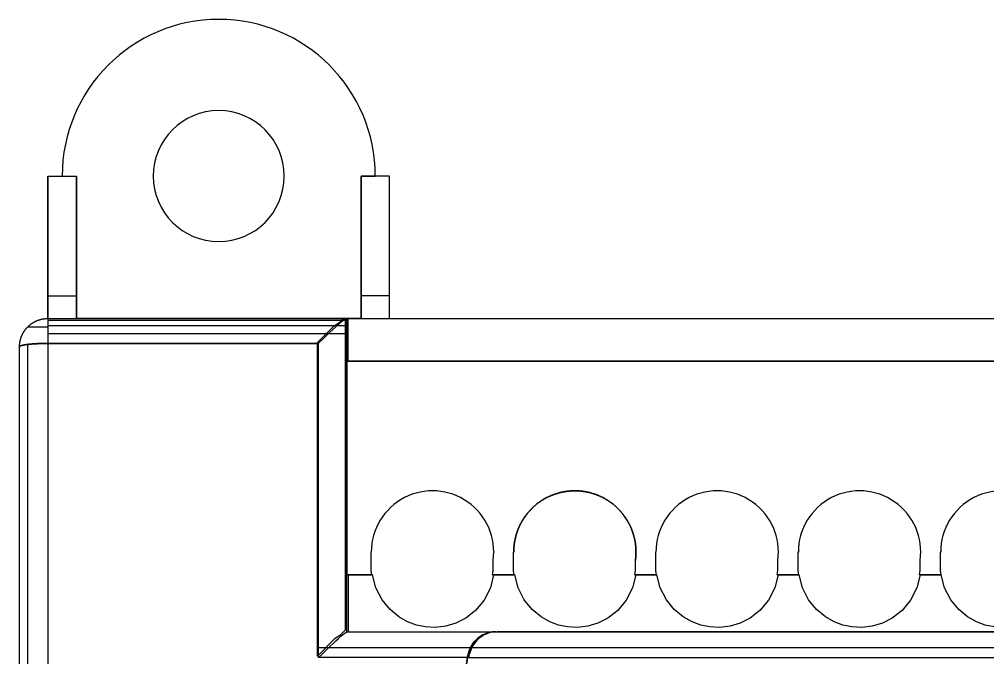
# Paper-space layout 'Sample Network Drawing - A1 Sheet' of a CAD drawing. Extents: x 49 to 806, y 22 to 564.
# Drawn here: x 385.202 to 388.603, y 239.833 to 242.074 of the extents above; entities that cross this region are included whole.
import ezdxf

# ---------------------------------------------------------------- set-up
doc = ezdxf.new("R2010")
doc.units = 0
doc.layers.add('N-EQPM-EXST', color=252, linetype='Continuous', lineweight=25)

psp = doc.layouts.new('Sample Network Drawing - A1 Sheet')

# ---------------------------------------------------------------- linework, layer by layer
at = {"layer": 'N-EQPM-EXST'}
for p, q in [((385.3022, 241.104, 2.6087), (385.3022, 241.524, 2.6087)), ((385.3022, 241.524, 2.6087), (385.4022, 241.524, 2.6087)), ((385.3022, 241.524, 2.6087), (385.3022, 241.524, 2.6087)), ((385.3022, 241.524, 2.6087), (385.3022, 241.024, 2.6087)), ((385.3022, 241.524, 2.6087), (385.3022, 241.524, 2.6087)), ((385.3022, 241.104, 2.6087), (385.3022, 241.524, 2.6087)), ((385.3522, 241.524, 2.6087), (385.4022, 241.524, 2.6087)), ((385.4022, 241.104, 2.6087), (385.4022, 241.524, 2.6087)), ((385.4022, 241.524, 2.6087), (385.4022, 241.024, 2.6087)), ((385.4022, 241.524, 2.6087), (385.4022, 241.524, 2.6087)), ((385.4022, 241.104, 2.6087), (385.4022, 241.524, 2.6087)), ((385.4022, 241.524, 2.6087), (385.4022, 241.024, 2.6087)), ((386.5022, 241.524, 2.6087), (386.4022, 241.524, 2.6087)), ((386.4022, 241.104, 2.6087), (386.4022, 241.524, 2.6087)), ((386.4022, 241.524, 2.6087), (386.4022, 241.524, 2.6087)), ((386.5022, 241.524, 2.6087), (386.4022, 241.524, 2.6087)), ((386.4022, 241.524, 2.6087), (386.4522, 241.524, 2.6087)), ((386.4022, 241.104, 2.6087), (386.4022, 241.524, 2.6087)), ((386.4022, 241.524, 2.6087), (386.4022, 241.524, 2.6087)), ((386.4022, 241.524, 2.6087), (386.4022, 241.024, 2.6087)), ((386.4022, 241.524, 2.6087), (386.4522, 241.524, 2.6087)), ((386.4022, 241.524, 2.6087), (386.4022, 241.024, 2.6087)), ((386.5022, 241.524, 2.6087), (386.4522, 241.524, 2.6087)), ((386.5022, 241.104, 2.6087), (386.5022, 241.524, 2.6087)), ((386.5022, 241.524, 2.6087), (386.5022, 241.524, 2.6087)), ((386.5022, 241.104, 2.6087), (386.5022, 241.524, 2.6087)), ((386.5022, 241.524, 2.6087), (386.5022, 241.524, 2.6087)), ((386.5022, 241.524, 2.6087), (386.5022, 241.524, 2.6087)), ((386.5022, 241.024, 2.6087), (386.5022, 241.524, 2.6087)), ((385.3022, 241.104, 2.6087), (385.4022, 241.104, 2.6087)), ((385.3022, 241.104, 2.6087), (385.4022, 241.104, 2.6087)), ((385.3022, 241.024, 2.6087), (385.3022, 241.104, 2.6087)), ((385.3022, 241.024, 2.6087), (385.3022, 241.104, 2.6087)), ((385.4022, 241.024, 2.6087), (385.4022, 241.104, 2.6087)), ((385.4022, 241.024, 2.6087), (385.4022, 241.104, 2.6087)), ((386.5022, 241.104, 2.6087), (386.4022, 241.104, 2.6087)), ((386.4022, 241.024, 2.6087), (386.4022, 241.104, 2.6087)), ((386.5022, 241.024, 2.6087), (386.5022, 241.104, 2.6087)), ((385.3022, 241.024, 2.6087), (385.4022, 241.024, 2.6087)), ((385.3022, 241.024, 2.6087), (385.3022, 241.024, 2.6087)), ((385.4022, 241.024, 2.6087), (385.4022, 241.024, 2.6087)), ((386.4022, 241.024, 2.6087), (385.4022, 241.024, 2.6087)), ((386.3522, 239.924, 2.6087), (386.3522, 241.024, 2.6087)), ((386.3522, 241.024, 2.6087), (386.3522, 241.024, 2.6087)), ((386.3522, 240.874, 2.6087), (386.3522, 241.024, 2.6087)), ((386.4022, 241.024, 2.6087), (386.4022, 241.024, 2.6087)), ((386.3522, 240.874, 2.6087), (386.3522, 240.124, 2.6087)), ((386.3522, 240.874, 2.6087), (394.9522, 240.874, 2.6087)), ((386.3522, 240.874, 2.6087), (386.3522, 240.124, 2.6087)), ((386.4362, 240.204, 2.6087), (386.4362, 240.154, 2.6087)), ((386.4382, 240.204, 2.6087), (386.4362, 240.204, 2.6087)), ((386.8662, 240.154, 2.6087), (386.8662, 240.1748, 2.6087)), ((386.9362, 240.204, 2.6087), (386.9362, 240.154, 2.6087)), ((386.9382, 240.204, 2.6087), (386.9362, 240.204, 2.6087)), ((387.3662, 240.154, 2.6087), (387.3662, 240.1748, 2.6087)), ((387.4362, 240.204, 2.6087), (387.4362, 240.154, 2.6087)), ((387.4382, 240.204, 2.6087), (387.4362, 240.204, 2.6087)), ((387.8662, 240.154, 2.6087), (387.8662, 240.1748, 2.6087)), ((387.9362, 240.204, 2.6087), (387.9362, 240.154, 2.6087)), ((387.9382, 240.204, 2.6087), (387.9362, 240.204, 2.6087)), ((388.3662, 240.154, 2.6087), (388.3662, 240.1748, 2.6087)), ((388.4362, 240.204, 2.6087), (388.4362, 240.154, 2.6087)), ((388.4382, 240.204, 2.6087), (388.4362, 240.204, 2.6087)), ((386.3522, 239.924, 2.6087), (386.3522, 240.124, 2.6087)), ((386.3522, 240.124, 2.6087), (386.4383, 240.124, 2.6087)), ((386.8641, 240.124, 2.6087), (386.9383, 240.124, 2.6087)), ((387.3641, 240.124, 2.6087), (387.4383, 240.124, 2.6087)), ((387.8641, 240.124, 2.6087), (387.9383, 240.124, 2.6087)), ((388.3641, 240.124, 2.6087), (388.4383, 240.124, 2.6087)), ((386.3517, 239.924, 2.6087), (386.876, 239.924, 2.6087)), ((386.3522, 239.924, 2.6087), (386.3522, 239.924, 2.6087)), ((386.3522, 239.924, 2.6087), (386.3522, 239.924, 2.6087)), ((386.3522, 239.924, 2.6087), (394.9522, 239.924, 2.6087)), ((386.876, 239.924, 2.6087), (386.876, 239.924, 2.6087)), ((386.876, 239.924, 2.6087), (394.3943, 239.924, 2.6087))]:
    psp.add_line(p, q, dxfattribs=at)
at = {"layer": 'N-EQPM-EXST', "elevation": 2.6087, "flags": 128}
for points in [[(385.3022, 240.9364), (385.3015, 240.9364), (385.3008, 240.9364), (385.3002, 240.9364), (385.2995, 240.9364), (385.2988, 240.9364), (385.2981, 240.9364), (385.2975, 240.9364), (385.2968, 240.9364), (385.2961, 240.9364), (385.2955, 240.9364), (385.2948, 240.9364), (385.2941, 240.9364), (385.2935, 240.9364), (385.2928, 240.9364), (385.2921, 240.9364), (385.2915, 240.9364), (385.2908, 240.9364), (385.2901, 240.9363), (385.2895, 240.9363), (385.2888, 240.9363), (385.2881, 240.9363), (385.2875, 240.9363), (385.2868, 240.9363), (385.2861, 240.9363), (385.2855, 240.9362), (385.2848, 240.9362), (385.2842, 240.9362), (385.2835, 240.9362), (385.2828, 240.9362), (385.2822, 240.9362), (385.2815, 240.9362), (385.2809, 240.9361), (385.2802, 240.9361), (385.2796, 240.9361), (385.2789, 240.9361), (385.2783, 240.9361), (385.2776, 240.936), (385.277, 240.936), (385.2763, 240.936), (385.2757, 240.936), (385.275, 240.936), (385.2744, 240.9359), (385.2737, 240.9359), (385.2731, 240.9359), (385.2724, 240.9359), (385.2718, 240.9358), (385.2712, 240.9358), (385.2705, 240.9358), (385.2699, 240.9358), (385.2693, 240.9357), (385.2686, 240.9357), (385.268, 240.9357), (385.2674, 240.9357), (385.2667, 240.9356), (385.2661, 240.9356), (385.2655, 240.9356), (385.2649, 240.9355), (385.2643, 240.9355), (385.2636, 240.9355), (385.263, 240.9354), (385.2624, 240.9354), (385.2618, 240.9354), (385.2612, 240.9353), (385.2606, 240.9353), (385.26, 240.9353), (385.2593, 240.9352), (385.2587, 240.9352), (385.2581, 240.9352), (385.2575, 240.9351), (385.2569, 240.9351), (385.2563, 240.935), (385.2557, 240.935), (385.2552, 240.935), (385.2546, 240.9349), (385.254, 240.9349), (385.2534, 240.9349), (385.2528, 240.9348), (385.2522, 240.9348), (385.2516, 240.9347), (385.2511, 240.9347), (385.2505, 240.9346), (385.2499, 240.9346), (385.2493, 240.9345), (385.2488, 240.9345), (385.2482, 240.9345), (385.2476, 240.9344), (385.2471, 240.9344), (385.2465, 240.9343), (385.246, 240.9343), (385.2454, 240.9342), (385.2449, 240.9342), (385.2443, 240.9341), (385.2438, 240.9341), (385.2432, 240.9341), (385.2427, 240.934), (385.2422, 240.9339), (385.2416, 240.9339), (385.2411, 240.9339), (385.2406, 240.9338), (385.24, 240.9337), (385.2395, 240.9337), (385.239, 240.9336), (385.2385, 240.9336), (385.238, 240.9335), (385.2374, 240.9335), (385.2369, 240.9334), (385.2364, 240.9334), (385.2359, 240.9333), (385.2354, 240.9333), (385.2349, 240.9332), (385.2344, 240.9331), (385.2339, 240.9331), (385.2334, 240.933), (385.233, 240.933), (385.2325, 240.9329), (385.232, 240.9329), (385.2315, 240.9328), (385.2311, 240.9327), (385.2306, 240.9327), (385.2301, 240.9326), (385.2297, 240.9326), (385.2292, 240.9325), (385.2287, 240.9324), (385.2283, 240.9324), (385.2278, 240.9323), (385.2274, 240.9323), (385.2269, 240.9322), (385.2265, 240.9321), (385.2261, 240.9321), (385.2256, 240.932), (385.2252, 240.9319), (385.2248, 240.9319), (385.2244, 240.9318), (385.2239, 240.9317), (385.2235, 240.9317), (385.2231, 240.9316), (385.2227, 240.9315), (385.2223, 240.9315), (385.2219, 240.9314), (385.2215, 240.9313), (385.2211, 240.9313), (385.2207, 240.9312), (385.2203, 240.9311), (385.22, 240.9311), (385.2196, 240.931), (385.2192, 240.9309), (385.2188, 240.9309), (385.2185, 240.9308), (385.2181, 240.9307), (385.2177, 240.9307), (385.2174, 240.9306), (385.217, 240.9305), (385.2167, 240.9304), (385.2163, 240.9304), (385.216, 240.9303), (385.2157, 240.9302), (385.2153, 240.9302), (385.215, 240.9301), (385.2147, 240.93), (385.2143, 240.9299), (385.214, 240.9299), (385.2137, 240.9298), (385.2134, 240.9297), (385.2131, 240.9296), (385.2128, 240.9296), (385.2125, 240.9295), (385.2122, 240.9294), (385.2119, 240.9293), (385.2116, 240.9293), (385.2114, 240.9292), (385.2111, 240.9291), (385.2108, 240.929), (385.2105, 240.929), (385.2103, 240.9289), (385.21, 240.9288), (385.2097, 240.9287), (385.2095, 240.9286), (385.2093, 240.9286), (385.209, 240.9285), (385.2088, 240.9284), (385.2085, 240.9283), (385.2083, 240.9283), (385.2081, 240.9282), (385.2078, 240.9281), (385.2076, 240.928), (385.2074, 240.928), (385.2072, 240.9279), (385.207, 240.9278), (385.2068, 240.9277), (385.2066, 240.9276), (385.2064, 240.9276), (385.2062, 240.9275), (385.206, 240.9274), (385.2058, 240.9273), (385.2057, 240.9272), (385.2055, 240.9271), (385.2053, 240.9271), (385.2052, 240.927), (385.205, 240.9269), (385.2049, 240.9268), (385.2047, 240.9267), (385.2046, 240.9267), (385.2044, 240.9266), (385.2043, 240.9265), (385.2042, 240.9264), (385.204, 240.9263), (385.2039, 240.9263), (385.2038, 240.9262), (385.2037, 240.9261), (385.2036, 240.926), (385.2035, 240.9259), (385.2034, 240.9258), (385.2033, 240.9258), (385.2032, 240.9257), (385.2031, 240.9256), (385.203, 240.9255), (385.2029, 240.9254), (385.2028, 240.9254), (385.2028, 240.9253), (385.2027, 240.9252), (385.2027, 240.9251), (385.2026, 240.925), (385.2026, 240.9249), (385.2025, 240.9249), (385.2025, 240.9248), (385.2024, 240.9247), (385.2024, 240.9246), (385.2024, 240.9245), (385.2023, 240.9244), (385.2023, 240.9244), (385.2023, 240.9243), (385.2023, 240.9242), (385.2023, 240.9241), (385.2023, 240.924), (385.2023, 240.9252), (385.2023, 240.9263), (385.2023, 240.9274), (385.2024, 240.9285), (385.2024, 240.9297), (385.2025, 240.9308), (385.2026, 240.9319), (385.2027, 240.933), (385.2028, 240.9342), (385.2029, 240.9353), (385.203, 240.9364), (385.2032, 240.9376), (385.2034, 240.9387), (385.2035, 240.9398), (385.2037, 240.9409), (385.2039, 240.942), (385.2041, 240.9431), (385.2043, 240.9442), (385.2046, 240.9453), (385.2048, 240.9464), (385.2051, 240.9475), (385.2054, 240.9486), (385.2056, 240.9497), (385.2059, 240.9508), (385.2062, 240.9519), (385.2066, 240.953), (385.2069, 240.9541), (385.2072, 240.9551), (385.2076, 240.9562), (385.208, 240.9573), (385.2083, 240.9583), (385.2087, 240.9594), (385.2091, 240.9605), (385.2096, 240.9615), (385.21, 240.9626), (385.2104, 240.9636), (385.2109, 240.9646), (385.2113, 240.9657), (385.2118, 240.9667), (385.2123, 240.9677), (385.2128, 240.9687), (385.2133, 240.9697), (385.2138, 240.9707), (385.2144, 240.9717), (385.2149, 240.9727), (385.2155, 240.9737), (385.216, 240.9747), (385.2166, 240.9756), (385.2172, 240.9766), (385.2178, 240.9776), (385.2184, 240.9785), (385.219, 240.9795), (385.2197, 240.9804), (385.2203, 240.9813), (385.221, 240.9823), (385.2216, 240.9832), (385.2223, 240.9841), (385.223, 240.985), (385.2237, 240.9859), (385.2244, 240.9867), (385.2251, 240.9876), (385.2258, 240.9885), (385.2265, 240.9893), (385.2273, 240.9902), (385.228, 240.991), (385.2288, 240.9919), (385.2296, 240.9927), (385.2304, 240.9935), (385.2311, 240.9943), (385.2319, 240.9951), (385.2327, 240.9959), (385.2336, 240.9967), (385.2344, 240.9975), (385.2352, 240.9982), (385.2361, 240.999), (385.2369, 240.9997), (385.2378, 241.0005), (385.2386, 241.0012), (385.2395, 241.0019), (385.2404, 241.0026), (385.2413, 241.0033), (385.2422, 241.004), (385.2431, 241.0047), (385.244, 241.0053), (385.2449, 241.006), (385.2458, 241.0066), (385.2468, 241.0072), (385.2477, 241.0079), (385.2487, 241.0085), (385.2496, 241.0091), (385.2506, 241.0097), (385.2516, 241.0102), (385.2526, 241.0108), (385.2535, 241.0114), (385.2545, 241.0119), (385.2555, 241.0124), (385.2565, 241.013), (385.2575, 241.0135), (385.2585, 241.014), (385.2595, 241.0145), (385.2606, 241.0149), (385.2616, 241.0154), (385.2626, 241.0159), (385.2637, 241.0163), (385.2647, 241.0167), (385.2658, 241.0171), (385.2668, 241.0175), (385.2679, 241.018), (385.2689, 241.0183), (385.27, 241.0187), (385.2711, 241.0191), (385.2722, 241.0194), (385.2732, 241.0197), (385.2743, 241.0201), (385.2754, 241.0204), (385.2765, 241.0207), (385.2776, 241.0209), (385.2787, 241.0212), (385.2798, 241.0215), (385.2809, 241.0217), (385.282, 241.022), (385.2831, 241.0222), (385.2842, 241.0224), (385.2853, 241.0226), (385.2864, 241.0228), (385.2876, 241.0229), (385.2887, 241.0231), (385.2898, 241.0232), (385.2909, 241.0234), (385.292, 241.0235), (385.2932, 241.0236), (385.2943, 241.0237), (385.2954, 241.0238), (385.2965, 241.0239), (385.2977, 241.0239), (385.2988, 241.024), (385.2999, 241.024), (385.301, 241.024), (385.3022, 241.024), (385.3022, 241.024), (385.3022, 241.024), (385.3022, 241.0239), (385.3022, 241.0239), (385.3022, 241.0238), (385.3022, 241.0237), (385.3022, 241.0236), (385.3022, 241.0235), (385.3022, 241.0234), (385.3022, 241.0232), (385.3022, 241.0231), (385.3022, 241.0229), (385.3022, 241.0228), (385.3022, 241.0226), (385.3022, 241.0224), (385.3022, 241.0222), (385.3022, 241.022), (385.3022, 241.0217), (385.3022, 241.0215), (385.3022, 241.0212), (385.3022, 241.0209), (385.3022, 241.0207), (385.3022, 241.0204), (385.3022, 241.0201), (385.3022, 241.0197), (385.3022, 241.0194), (385.3022, 241.0191), (385.3022, 241.0187), (385.3022, 241.0183), (385.3022, 241.018), (385.3022, 241.0175), (385.3022, 241.0171), (385.3022, 241.0167), (385.3022, 241.0163), (385.3022, 241.0159), (385.3022, 241.0154), (385.3022, 241.0149), (385.3022, 241.0145), (385.3022, 241.014), (385.3022, 241.0135), (385.3022, 241.013), (385.3022, 241.0124), (385.3022, 241.0119), (385.3022, 241.0114), (385.3022, 241.0108), (385.3022, 241.0102), (385.3022, 241.0097), (385.3022, 241.0091), (385.3022, 241.0085), (385.3022, 241.0079), (385.3022, 241.0072), (385.3022, 241.0066), (385.3022, 241.006), (385.3022, 241.0053), (385.3022, 241.0047), (385.3022, 241.004), (385.3022, 241.0033), (385.3022, 241.0026), (385.3022, 241.0019), (385.3022, 241.0012), (385.3022, 241.0005), (385.3022, 240.9997), (385.3022, 240.999), (385.3022, 240.9982), (385.3022, 240.9975), (385.3022, 240.9967), (385.3022, 240.9959), (385.3022, 240.9951), (385.3022, 240.9943), (385.3022, 240.9935), (385.3022, 240.9927), (385.3022, 240.9919), (385.3022, 240.991), (385.3022, 240.9902), (385.3022, 240.9894), (385.3022, 240.9885), (385.3022, 240.9876), (385.3022, 240.9867), (385.3022, 240.9859), (385.3022, 240.985), (385.3022, 240.9841), (385.3022, 240.9832), (385.3022, 240.9823), (385.3022, 240.9813), (385.3022, 240.9804), (385.3022, 240.9795), (385.3022, 240.9785), (385.3022, 240.9776), (385.3022, 240.9766), (385.3022, 240.9756), (385.3022, 240.9747), (385.3022, 240.9737), (385.3022, 240.9727), (385.3022, 240.9717), (385.3022, 240.9707), (385.3022, 240.9697), (385.3022, 240.9687), (385.3022, 240.9677), (385.3022, 240.9667), (385.3022, 240.9657), (385.3022, 240.9646), (385.3022, 240.9636), (385.3022, 240.9626), (385.3022, 240.9615), (385.3022, 240.9605), (385.3022, 240.9594), (385.3022, 240.9584), (385.3022, 240.9573), (385.3022, 240.9562), (385.3022, 240.9552), (385.3022, 240.9541), (385.3022, 240.953), (385.3022, 240.9519), (385.3022, 240.9508), (385.3022, 240.9497), (385.3022, 240.9486), (385.3022, 240.9476), (385.3022, 240.9464), (385.3022, 240.9453), (385.3022, 240.9442), (385.3022, 240.9431), (385.3022, 240.942), (385.3022, 240.9409), (385.3022, 240.9398), (385.3022, 240.9387), (385.3022, 240.9376)], [(386.2517, 240.9365), (385.3027, 240.9365), (385.3027, 240.9383), (385.3027, 240.9401), (385.3027, 240.942), (385.3027, 240.9438), (385.3027, 240.9456), (385.3027, 240.9474), (385.3027, 240.9492), (385.3027, 240.951), (385.3027, 240.9528), (385.3027, 240.9546), (385.3027, 240.9563), (385.3027, 240.9581), (385.3027, 240.9598), (385.3027, 240.9615), (385.3027, 240.9632), (385.3027, 240.9649), (385.3027, 240.9666), (385.3027, 240.9683), (385.3027, 240.9699), (385.3027, 240.9716), (385.3027, 240.9732), (385.3027, 240.9748), (385.3027, 240.9764), (385.3027, 240.9779), (385.3027, 240.9795), (385.3027, 240.981), (385.3027, 240.9826), (385.3027, 240.9841), (385.3027, 240.9855), (385.3027, 240.987), (385.3027, 240.9884), (385.3027, 240.9898), (385.3027, 240.9912), (385.3027, 240.9926), (385.3027, 240.9939), (385.3027, 240.9952), (385.3027, 240.9965), (385.3027, 240.9978), (385.3027, 240.999), (385.3027, 241.0002), (385.3027, 241.0014), (385.3027, 241.0026), (385.3027, 241.0037), (385.3027, 241.0048), (385.3027, 241.0059), (385.3027, 241.007), (385.3027, 241.008), (385.3027, 241.0089), (385.3027, 241.0099), (385.3027, 241.0108), (385.3027, 241.0118), (385.3027, 241.0126), (385.3027, 241.0135), (385.3027, 241.0143), (385.3027, 241.0151), (385.3027, 241.0159), (385.3027, 241.0165), (385.3027, 241.0173), (385.3027, 241.0179), (385.3027, 241.0185), (385.3027, 241.0191), (385.3027, 241.0196), (385.3027, 241.0202), (385.3027, 241.0207), (385.3027, 241.0212), (385.3027, 241.0216), (385.3027, 241.022), (385.3027, 241.0223), (385.3027, 241.0227), (385.3027, 241.0229), (385.3027, 241.0232), (385.3027, 241.0234), (385.3027, 241.0236), (385.3027, 241.0238), (385.3027, 241.0239), (385.3027, 241.024), (385.3027, 241.024), (386.3508, 241.024), (386.3477, 241.0229), (386.3429, 241.0197), (386.3366, 241.0149), (386.3292, 241.0089), (386.312, 240.9938), (386.2926, 240.976), (386.2722, 240.9566)], [(386.2489, 239.839), (386.2489, 240.2038), (386.2489, 240.575), (386.2489, 240.9397), (386.2685, 240.9592), (386.288, 240.9788), (386.3075, 240.9983), (386.3271, 241.0113), (386.3401, 241.0244), (386.3466, 241.0244), (386.3466, 240.6597), (386.3466, 240.2949), (386.3466, 239.9302), (386.3401, 239.9237), (386.3271, 239.9107), (386.3075, 239.8977), (386.288, 239.8781), (386.2685, 239.8586)], [(387.3659, 240.1748), (387.3662, 240.1766), (387.3664, 240.1784), (387.3666, 240.1802), (387.3668, 240.1821), (387.367, 240.1839), (387.3672, 240.1857), (387.3673, 240.1876), (387.3674, 240.1894), (387.3675, 240.1912), (387.3677, 240.193), (387.3677, 240.1949), (387.3678, 240.1967), (387.3679, 240.1985), (387.3679, 240.2004), (387.3679, 240.2022), (387.3679, 240.2041), (387.3679, 240.2059), (387.3679, 240.2077), (387.3679, 240.2096), (387.3678, 240.2114), (387.3677, 240.2132), (387.3677, 240.2151), (387.3675, 240.2169), (387.3674, 240.2187), (387.3673, 240.2205), (387.3672, 240.2224), (387.367, 240.2242), (387.3668, 240.226), (387.3666, 240.2279), (387.3664, 240.2297), (387.3662, 240.2315), (387.3659, 240.2333), (387.3657, 240.2352), (387.3654, 240.237), (387.3651, 240.2388), (387.3648, 240.2406), (387.3645, 240.2424), (387.3642, 240.2442), (387.3638, 240.246), (387.3634, 240.2478), (387.3631, 240.2496), (387.3627, 240.2514), (387.3622, 240.2532), (387.3618, 240.2549), (387.3614, 240.2567), (387.3609, 240.2585), (387.3604, 240.2603), (387.36, 240.2621), (387.3595, 240.2638), (387.359, 240.2656), (387.3584, 240.2673), (387.3579, 240.2691), (387.3573, 240.2708), (387.3567, 240.2726), (387.3561, 240.2743), (387.3555, 240.276), (387.3549, 240.2778), (387.3543, 240.2795), (387.3536, 240.2812), (387.353, 240.2829), (387.3523, 240.2846), (387.3516, 240.2863), (387.3509, 240.288), (387.3501, 240.2897), (387.3494, 240.2914), (387.3487, 240.2931), (387.3479, 240.2947), (387.3471, 240.2964), (387.3463, 240.298), (387.3455, 240.2997), (387.3447, 240.3013), (387.3439, 240.3029), (387.343, 240.3046), (387.3421, 240.3062), (387.3413, 240.3078), (387.3404, 240.3094), (387.3394, 240.311), (387.3385, 240.3126), (387.3376, 240.3142), (387.3366, 240.3157), (387.3357, 240.3173), (387.3347, 240.3189), (387.3337, 240.3204), (387.3327, 240.322), (387.3317, 240.3235), (387.3307, 240.325), (387.3297, 240.3265), (387.3286, 240.328), (387.3275, 240.3295), (387.3265, 240.331), (387.3254, 240.3325), (387.3243, 240.334), (387.3232, 240.3354), (387.322, 240.3369), (387.3209, 240.3383), (387.3198, 240.3397), (387.3186, 240.3411), (387.3174, 240.3425), (387.3162, 240.3439), (387.315, 240.3453), (387.3138, 240.3467), (387.3126, 240.3481), (387.3114, 240.3494), (387.3101, 240.3508), (387.3089, 240.3521), (387.3076, 240.3534), (387.3063, 240.3548), (387.305, 240.356), (387.3037, 240.3573), (387.3024, 240.3586), (387.3011, 240.3599), (387.2997, 240.3612), (387.2984, 240.3624), (387.297, 240.3636), (387.2957, 240.3649), (387.2943, 240.3661), (387.2929, 240.3673), (387.2915, 240.3685), (387.2901, 240.3696), (387.2887, 240.3708), (387.2873, 240.372), (387.2858, 240.3731), (387.2844, 240.3742), (387.2829, 240.3754), (387.2815, 240.3764), (387.28, 240.3775), (387.2785, 240.3786), (387.277, 240.3797), (387.2755, 240.3807), (387.274, 240.3818), (387.2725, 240.3828), (387.271, 240.3838), (387.2694, 240.3848), (387.2679, 240.3858), (387.2663, 240.3868), (387.2647, 240.3877), (387.2632, 240.3887), (387.2616, 240.3896), (387.26, 240.3905), (387.2584, 240.3914), (387.2568, 240.3923), (387.2552, 240.3932), (387.2536, 240.3941), (387.252, 240.3949), (387.2503, 240.3958), (387.2487, 240.3966), (387.247, 240.3974), (387.2454, 240.3982), (387.2437, 240.399), (387.2421, 240.3997), (387.2404, 240.4005), (387.2387, 240.4012), (387.237, 240.4019), (387.2353, 240.4027), (387.2336, 240.4034), (387.2319, 240.404), (387.2302, 240.4047), (387.2285, 240.4053), (387.2268, 240.406), (387.2251, 240.4066), (387.2234, 240.4072), (387.2216, 240.4078), (387.2199, 240.4084), (387.2181, 240.4089), (387.2164, 240.4095), (387.2146, 240.41), (387.2129, 240.4105), (387.2111, 240.4111), (387.2093, 240.4115), (387.2076, 240.412), (387.2058, 240.4125), (387.204, 240.4129), (387.2022, 240.4133), (387.2004, 240.4137), (387.1986, 240.4141), (387.1968, 240.4145), (387.1951, 240.4149), (387.1932, 240.4152), (387.1915, 240.4156), (387.1896, 240.4159), (387.1878, 240.4162), (387.186, 240.4165), (387.1842, 240.4168), (387.1824, 240.417), (387.1806, 240.4173), (387.1788, 240.4175), (387.1769, 240.4177), (387.1751, 240.4179), (387.1733, 240.4181), (387.1715, 240.4182), (387.1697, 240.4184), (387.1678, 240.4185), (387.166, 240.4186), (387.1641, 240.4187), (387.1623, 240.4188), (387.1605, 240.4189), (387.1586, 240.4189), (387.1568, 240.419), (387.155, 240.419), (387.1532, 240.419), (387.1513, 240.419), (387.1495, 240.419), (387.1477, 240.4189), (387.1458, 240.4189), (387.144, 240.4188), (387.1422, 240.4187), (387.1403, 240.4186), (387.1385, 240.4185), (387.1367, 240.4184), (387.1348, 240.4182), (387.133, 240.4181), (387.1312, 240.4179), (387.1294, 240.4177), (387.1276, 240.4175), (387.1257, 240.4172), (387.1239, 240.417), (387.1221, 240.4168), (387.1203, 240.4165), (387.1185, 240.4162), (387.1167, 240.4159), (387.1149, 240.4156), (387.1131, 240.4152), (387.1112, 240.4149), (387.1095, 240.4145), (387.1077, 240.4141), (387.1059, 240.4137), (387.1041, 240.4133), (387.1023, 240.4129), (387.1005, 240.4125), (387.0987, 240.412), (387.097, 240.4115), (387.0952, 240.4111), (387.0934, 240.4105), (387.0917, 240.41), (387.0899, 240.4095), (387.0882, 240.4089), (387.0864, 240.4084), (387.0847, 240.4078), (387.083, 240.4072), (387.0812, 240.4066), (387.0795, 240.406), (387.0778, 240.4053), (387.0761, 240.4047), (387.0744, 240.404), (387.0727, 240.4034), (387.071, 240.4026), (387.0693, 240.4019), (387.0676, 240.4012), (387.0659, 240.4005), (387.0643, 240.3997), (387.0626, 240.399), (387.0609, 240.3982), (387.0593, 240.3974), (387.0576, 240.3966), (387.056, 240.3958), (387.0543, 240.3949), (387.0527, 240.3941), (387.0511, 240.3932), (387.0495, 240.3923), (387.0479, 240.3914), (387.0463, 240.3905), (387.0447, 240.3896), (387.0431, 240.3887), (387.0416, 240.3877), (387.04, 240.3868), (387.0385, 240.3858), (387.0369, 240.3848), (387.0354, 240.3838), (387.0338, 240.3828), (387.0323, 240.3818), (387.0308, 240.3807), (387.0293, 240.3797), (387.0278, 240.3786), (387.0263, 240.3775), (387.0249, 240.3764), (387.0234, 240.3753), (387.0219, 240.3742), (387.0205, 240.3731), (387.019, 240.372), (387.0176, 240.3708), (387.0162, 240.3696), (387.0148, 240.3685), (387.0134, 240.3673), (387.012, 240.3661), (387.0106, 240.3649), (387.0093, 240.3636), (387.0079, 240.3624), (387.0066, 240.3611), (387.0052, 240.3599), (387.0039, 240.3586), (387.0026, 240.3573), (387.0013, 240.356), (387, 240.3548), (386.9987, 240.3534), (386.9975, 240.3521), (386.9962, 240.3508), (386.995, 240.3494), (386.9937, 240.3481), (386.9925, 240.3467), (386.9913, 240.3453), (386.9901, 240.3439), (386.9889, 240.3425), (386.9877, 240.3411), (386.9866, 240.3397), (386.9854, 240.3383), (386.9843, 240.3368), (386.9831, 240.3354), (386.982, 240.3339), (386.9809, 240.3325), (386.9798, 240.331), (386.9788, 240.3295), (386.9777, 240.328), (386.9767, 240.3265), (386.9756, 240.325), (386.9746, 240.3235), (386.9736, 240.3219), (386.9726, 240.3204), (386.9716, 240.3189), (386.9706, 240.3173), (386.9697, 240.3157), (386.9687, 240.3142), (386.9678, 240.3126), (386.9669, 240.311), (386.966, 240.3094), (386.9651, 240.3078), (386.9642, 240.3062), (386.9633, 240.3046), (386.9625, 240.3029), (386.9616, 240.3013), (386.9608, 240.2997), (386.96, 240.298), (386.9592, 240.2964), (386.9584, 240.2947), (386.9577, 240.293), (386.9569, 240.2914), (386.9562, 240.2897), (386.9555, 240.288), (386.9547, 240.2863), (386.954, 240.2846), (386.9534, 240.2829), (386.9527, 240.2812), (386.9521, 240.2795), (386.9514, 240.2778), (386.9508, 240.276), (386.9502, 240.2743), (386.9496, 240.2726), (386.949, 240.2708), (386.9485, 240.2691), (386.9479, 240.2673), (386.9474, 240.2655), (386.9469, 240.2638), (386.9464, 240.262), (386.9459, 240.2603), (386.9454, 240.2585), (386.9449, 240.2567), (386.9445, 240.2549), (386.9441, 240.2532), (386.9437, 240.2514), (386.9433, 240.2496), (386.9429, 240.2478), (386.9425, 240.246), (386.9422, 240.2442), (386.9418, 240.2424), (386.9415, 240.2406), (386.9412, 240.2388), (386.9409, 240.2369), (386.9406, 240.2351), (386.9404, 240.2333), (386.9402, 240.2315), (386.9399, 240.2297), (386.9397, 240.2278), (386.9395, 240.226), (386.9394, 240.2242), (386.9392, 240.2224), (386.939, 240.2205), (386.9389, 240.2187), (386.9388, 240.2169), (386.9387, 240.215), (386.9386, 240.2132), (386.9385, 240.2114), (386.9385, 240.2095), (386.9384, 240.2077), (386.9384, 240.2059), (386.9384, 240.204), (386.9384, 240.2059), (386.9384, 240.2077), (386.9385, 240.2095), (386.9385, 240.2114), (386.9386, 240.2132), (386.9387, 240.215), (386.9388, 240.2169), (386.9389, 240.2187), (386.939, 240.2205), (386.9392, 240.2224), (386.9394, 240.2242), (386.9395, 240.226), (386.9397, 240.2278), (386.9399, 240.2297), (386.9402, 240.2315), (386.9404, 240.2333), (386.9406, 240.2351), (386.9409, 240.2369), (386.9412, 240.2388), (386.9415, 240.2406), (386.9418, 240.2424), (386.9422, 240.2442), (386.9425, 240.246), (386.9429, 240.2478), (386.9433, 240.2496), (386.9437, 240.2514), (386.9441, 240.2532), (386.9445, 240.2549), (386.9449, 240.2567), (386.9454, 240.2585), (386.9459, 240.2603), (386.9464, 240.262), (386.9469, 240.2638), (386.9474, 240.2655), (386.9479, 240.2673), (386.9485, 240.2691), (386.949, 240.2708), (386.9496, 240.2726), (386.9502, 240.2743), (386.9508, 240.276), (386.9514, 240.2778), (386.9521, 240.2795), (386.9527, 240.2812), (386.9534, 240.2829), (386.954, 240.2846), (386.9547, 240.2863), (386.9555, 240.288), (386.9562, 240.2897), (386.9569, 240.2914), (386.9577, 240.293), (386.9584, 240.2947), (386.9592, 240.2964), (386.96, 240.298), (386.9608, 240.2997), (386.9616, 240.3013), (386.9625, 240.3029), (386.9633, 240.3046), (386.9642, 240.3062), (386.9651, 240.3078), (386.966, 240.3094), (386.9669, 240.311), (386.9678, 240.3126), (386.9687, 240.3142), (386.9697, 240.3157), (386.9706, 240.3173), (386.9716, 240.3189), (386.9726, 240.3204), (386.9736, 240.3219), (386.9746, 240.3235), (386.9756, 240.325), (386.9767, 240.3265), (386.9777, 240.328), (386.9788, 240.3295), (386.9798, 240.331), (386.9809, 240.3325), (386.982, 240.3339), (386.9831, 240.3354), (386.9843, 240.3368), (386.9854, 240.3383), (386.9866, 240.3397), (386.9877, 240.3411), (386.9889, 240.3425), (386.9901, 240.3439), (386.9913, 240.3453), (386.9925, 240.3467), (386.9937, 240.3481), (386.995, 240.3494), (386.9962, 240.3508), (386.9975, 240.3521), (386.9987, 240.3534), (387, 240.3548), (387.0013, 240.356), (387.0026, 240.3573), (387.0039, 240.3586), (387.0052, 240.3599), (387.0066, 240.3611), (387.0079, 240.3624), (387.0093, 240.3636), (387.0106, 240.3649), (387.012, 240.3661), (387.0134, 240.3673), (387.0148, 240.3685), (387.0162, 240.3696), (387.0176, 240.3708), (387.019, 240.372), (387.0205, 240.3731), (387.0219, 240.3742), (387.0234, 240.3753), (387.0249, 240.3764), (387.0263, 240.3775), (387.0278, 240.3786), (387.0293, 240.3797), (387.0308, 240.3807), (387.0323, 240.3818), (387.0338, 240.3828), (387.0354, 240.3838), (387.0369, 240.3848), (387.0385, 240.3858), (387.04, 240.3868), (387.0416, 240.3877), (387.0431, 240.3887), (387.0447, 240.3896), (387.0463, 240.3905), (387.0479, 240.3914), (387.0495, 240.3923), (387.0511, 240.3932), (387.0527, 240.3941), (387.0543, 240.3949), (387.056, 240.3958), (387.0576, 240.3966), (387.0593, 240.3974), (387.0609, 240.3982), (387.0626, 240.399), (387.0643, 240.3997), (387.0659, 240.4005), (387.0676, 240.4012), (387.0693, 240.4019), (387.071, 240.4026), (387.0727, 240.4034), (387.0744, 240.404), (387.0761, 240.4047), (387.0778, 240.4053), (387.0795, 240.406), (387.0812, 240.4066), (387.083, 240.4072), (387.0847, 240.4078), (387.0864, 240.4084), (387.0882, 240.4089), (387.0899, 240.4095), (387.0917, 240.41), (387.0934, 240.4105), (387.0952, 240.4111), (387.097, 240.4115), (387.0987, 240.412), (387.1005, 240.4125), (387.1023, 240.4129), (387.1041, 240.4133), (387.1059, 240.4137), (387.1077, 240.4141), (387.1095, 240.4145), (387.1112, 240.4149), (387.1131, 240.4152), (387.1149, 240.4156), (387.1167, 240.4159), (387.1185, 240.4162), (387.1203, 240.4165), (387.1221, 240.4168), (387.1239, 240.417), (387.1257, 240.4172), (387.1276, 240.4175), (387.1294, 240.4177), (387.1312, 240.4179), (387.133, 240.4181), (387.1348, 240.4182), (387.1367, 240.4184), (387.1385, 240.4185), (387.1403, 240.4186), (387.1422, 240.4187), (387.144, 240.4188), (387.1458, 240.4189), (387.1477, 240.4189), (387.1495, 240.419), (387.1513, 240.419), (387.1532, 240.419), (387.155, 240.419), (387.1568, 240.419), (387.1586, 240.4189), (387.1605, 240.4189), (387.1623, 240.4188), (387.1641, 240.4187), (387.166, 240.4186), (387.1678, 240.4185), (387.1697, 240.4184), (387.1715, 240.4182), (387.1733, 240.4181), (387.1751, 240.4179), (387.1769, 240.4177), (387.1788, 240.4175), (387.1806, 240.4173), (387.1824, 240.417), (387.1842, 240.4168), (387.186, 240.4165), (387.1878, 240.4162), (387.1896, 240.4159), (387.1915, 240.4156), (387.1932, 240.4152), (387.1951, 240.4149), (387.1968, 240.4145), (387.1986, 240.4141), (387.2004, 240.4137), (387.2022, 240.4133), (387.204, 240.4129), (387.2058, 240.4125), (387.2076, 240.412), (387.2093, 240.4115), (387.2111, 240.4111), (387.2129, 240.4105), (387.2146, 240.41), (387.2164, 240.4095), (387.2181, 240.4089), (387.2199, 240.4084), (387.2216, 240.4078), (387.2234, 240.4072), (387.2251, 240.4066), (387.2268, 240.406), (387.2285, 240.4053), (387.2302, 240.4047), (387.2319, 240.404), (387.2336, 240.4034), (387.2353, 240.4027), (387.237, 240.4019), (387.2387, 240.4012), (387.2404, 240.4005), (387.2421, 240.3997), (387.2437, 240.399), (387.2454, 240.3982), (387.247, 240.3974), (387.2487, 240.3966), (387.2503, 240.3958), (387.252, 240.3949), (387.2536, 240.3941), (387.2552, 240.3932), (387.2568, 240.3923), (387.2584, 240.3914), (387.26, 240.3905), (387.2616, 240.3896), (387.2632, 240.3887), (387.2647, 240.3877), (387.2663, 240.3868), (387.2679, 240.3858), (387.2694, 240.3848), (387.271, 240.3838), (387.2725, 240.3828), (387.274, 240.3818), (387.2755, 240.3807), (387.277, 240.3797), (387.2785, 240.3786), (387.28, 240.3775), (387.2815, 240.3764), (387.2829, 240.3754), (387.2844, 240.3742), (387.2858, 240.3731), (387.2873, 240.372), (387.2887, 240.3708), (387.2901, 240.3696), (387.2915, 240.3685), (387.2929, 240.3673), (387.2943, 240.3661), (387.2957, 240.3649), (387.297, 240.3636), (387.2984, 240.3624), (387.2997, 240.3612), (387.3011, 240.3599), (387.3024, 240.3586), (387.3037, 240.3573), (387.305, 240.356), (387.3063, 240.3548), (387.3076, 240.3534), (387.3089, 240.3521), (387.3101, 240.3508), (387.3114, 240.3494), (387.3126, 240.3481), (387.3138, 240.3467), (387.315, 240.3453), (387.3162, 240.3439), (387.3174, 240.3425), (387.3186, 240.3411), (387.3198, 240.3397), (387.3209, 240.3383), (387.322, 240.3369), (387.3232, 240.3354), (387.3243, 240.334), (387.3254, 240.3325), (387.3265, 240.331), (387.3275, 240.3295), (387.3286, 240.328), (387.3297, 240.3265), (387.3307, 240.325), (387.3317, 240.3235), (387.3327, 240.322), (387.3337, 240.3204), (387.3347, 240.3189), (387.3357, 240.3173), (387.3366, 240.3157), (387.3376, 240.3142), (387.3385, 240.3126), (387.3394, 240.311), (387.3404, 240.3094), (387.3413, 240.3078), (387.3421, 240.3062), (387.343, 240.3046), (387.3439, 240.3029), (387.3447, 240.3013), (387.3455, 240.2997), (387.3463, 240.298), (387.3471, 240.2964), (387.3479, 240.2947), (387.3487, 240.2931), (387.3494, 240.2914), (387.3501, 240.2897), (387.3509, 240.288), (387.3516, 240.2863), (387.3523, 240.2846), (387.353, 240.2829), (387.3536, 240.2812), (387.3543, 240.2795), (387.3549, 240.2778), (387.3555, 240.276), (387.3561, 240.2743), (387.3567, 240.2726), (387.3573, 240.2708), (387.3579, 240.2691), (387.3584, 240.2673), (387.359, 240.2656), (387.3595, 240.2638), (387.36, 240.2621), (387.3604, 240.2603), (387.3609, 240.2585), (387.3614, 240.2567), (387.3618, 240.2549), (387.3622, 240.2532), (387.3627, 240.2514), (387.3631, 240.2496), (387.3634, 240.2478), (387.3638, 240.246), (387.3642, 240.2442), (387.3645, 240.2424), (387.3648, 240.2406), (387.3651, 240.2388), (387.3654, 240.237), (387.3657, 240.2352), (387.3659, 240.2333), (387.3662, 240.2315), (387.3664, 240.2297), (387.3666, 240.2279), (387.3668, 240.226), (387.367, 240.2242), (387.3672, 240.2224), (387.3673, 240.2205), (387.3674, 240.2187), (387.3675, 240.2169), (387.3677, 240.2151), (387.3677, 240.2132), (387.3678, 240.2114), (387.3679, 240.2096), (387.3679, 240.2077), (387.3679, 240.2059), (387.3679, 240.2041), (387.3679, 240.2022), (387.3679, 240.2004), (387.3679, 240.1985), (387.3678, 240.1967), (387.3677, 240.1949), (387.3677, 240.193), (387.3675, 240.1912), (387.3674, 240.1894), (387.3673, 240.1876), (387.3672, 240.1857), (387.367, 240.1839), (387.3668, 240.1821), (387.3666, 240.1802), (387.3664, 240.1784), (387.3662, 240.1766)], [(386.7759, 239.8333), (386.2525, 239.8333), (386.2629, 239.8436), (386.2733, 239.8539), (386.2837, 239.8641), (386.2941, 239.874), (386.3041, 239.8835), (386.3137, 239.8924), (386.3227, 239.9007), (386.331, 239.9081), (386.3384, 239.9145), (386.3446, 239.9195), (386.3493, 239.9228), (386.352, 239.924), (386.8756, 239.924), (386.8636, 239.9233), (386.8515, 239.9211), (386.8395, 239.9173), (386.8278, 239.9118), (386.8166, 239.9047), (386.8061, 239.8958), (386.7965, 239.8851), (386.7882, 239.8724), (386.7815, 239.8575), (386.779, 239.8493), (386.7771, 239.8406), (386.7767, 239.8382), (386.7763, 239.8358)], [(386.8759, 239.924), (386.8699, 239.9238), (386.8639, 239.9233), (386.8579, 239.9224), (386.8518, 239.9211), (386.8458, 239.9194), (386.8399, 239.9173), (386.834, 239.9147), (386.8281, 239.9118), (386.8225, 239.9085), (386.8169, 239.9047), (386.8116, 239.9005), (386.8064, 239.8958), (386.8015, 239.8907), (386.7968, 239.8851), (386.7925, 239.879), (386.7885, 239.8723), (386.7849, 239.8652), (386.7818, 239.8575), (386.7793, 239.8493), (386.7783, 239.845), (386.7774, 239.8406), (386.7783, 239.845), (386.7793, 239.8493), (386.7818, 239.8575), (386.7849, 239.8652), (386.7885, 239.8723), (386.7925, 239.879), (386.7968, 239.8851), (386.8015, 239.8907), (386.8064, 239.8958), (386.8116, 239.9005), (386.8169, 239.9047), (386.8225, 239.9085), (386.8281, 239.9118), (386.834, 239.9147), (386.8399, 239.9173), (386.8458, 239.9194), (386.8518, 239.9211), (386.8579, 239.9224), (386.8639, 239.9233), (386.8699, 239.9238)], [(394.4895, 239.8336), (394.482, 239.8629), (394.4688, 239.8858), (394.4513, 239.9033), (394.4316, 239.9151), (394.4109, 239.9219), (394.3901, 239.9241), (386.8799, 239.9241), (386.856, 239.9212), (386.832, 239.9119), (386.8105, 239.8958), (386.7923, 239.8726), (386.7812, 239.8408), (386.7809, 239.8383), (386.7805, 239.8358), (386.7802, 239.8336)], [(386.776, 239.8334), (386.6968, 239.3211), (386.6312, 238.8081), (386.5788, 238.2942), (386.54, 237.78), (386.5143, 237.2658), (386.5019, 236.752), (386.5027, 236.2378), (386.5162, 235.7244), (386.5027, 236.2378), (386.5019, 236.7517), (386.5143, 237.2658), (386.54, 237.78), (386.5788, 238.2942), (386.6312, 238.8081), (386.6968, 239.3211)], [(386.776, 239.8334), (386.7763, 239.8357), (386.7767, 239.8383), (386.7771, 239.8406), (386.7767, 239.8383), (386.7763, 239.8357)]]:
    psp.add_lwpolyline(points, close=True, dxfattribs=at)
for points in [[(394.9473, 240.8741), (386.3566, 240.8741), (386.3566, 240.8805), (386.3566, 240.8869), (386.3566, 240.8932), (386.3566, 240.8996), (386.3566, 240.906), (386.3566, 240.912), (386.3566, 240.9183), (386.3566, 240.9243), (386.3566, 240.9303), (386.3566, 240.9359), (386.3566, 240.9418), (386.3566, 240.9474), (386.3566, 240.953), (386.3566, 240.9582), (386.3566, 240.9634), (386.3566, 240.9685), (386.3566, 240.9733), (386.3566, 240.9781), (386.3566, 240.9825), (386.3566, 240.9869), (386.3566, 240.9909), (386.3566, 240.9948), (386.3566, 240.9984), (386.3566, 241.002), (386.3566, 241.0052), (386.3566, 241.008), (386.3566, 241.0108), (386.3566, 241.0136), (386.3566, 241.0156), (386.3566, 241.0175), (386.3566, 241.0195), (386.3566, 241.0207), (386.3566, 241.0219), (386.3566, 241.0231), (386.3566, 241.0235), (386.3566, 241.0239), (386.3566, 241.0243), (394.9473, 241.0243)], [(386.3566, 241.0243), (394.9473, 241.0243)], [(385.2315, 240.9947), (385.2315, 240.9947), (385.2316, 240.9947), (385.2316, 240.9947), (385.2316, 240.9947), (385.2317, 240.9947), (385.2318, 240.9947), (385.2318, 240.9947), (385.2319, 240.9947), (385.2321, 240.9947), (385.2322, 240.9947), (385.2323, 240.9947), (385.2324, 240.9947), (385.2326, 240.9947), (385.2328, 240.9947), (385.233, 240.9947), (385.2332, 240.9947), (385.2334, 240.9947), (385.2336, 240.9947), (385.2338, 240.9947), (385.2341, 240.9947), (385.2343, 240.9947), (385.2346, 240.9947), (385.2349, 240.9947), (385.2352, 240.9947), (385.2355, 240.9947), (385.2358, 240.9947), (385.2361, 240.9947), (385.2365, 240.9947), (385.2368, 240.9947), (385.2372, 240.9947), (385.2376, 240.9947), (385.238, 240.9947), (385.2384, 240.9947), (385.2388, 240.9947), (385.2392, 240.9947), (385.2396, 240.9947), (385.2401, 240.9947), (385.2405, 240.9947), (385.241, 240.9947), (385.2415, 240.9947), (385.242, 240.9947), (385.2425, 240.9947), (385.243, 240.9947), (385.2435, 240.9947), (385.244, 240.9947), (385.2446, 240.9947), (385.2451, 240.9947), (385.2457, 240.9947), (385.2463, 240.9947), (385.2469, 240.9947), (385.2475, 240.9947), (385.2481, 240.9947), (385.2487, 240.9947), (385.2493, 240.9947), (385.2499, 240.9947), (385.2506, 240.9947), (385.2512, 240.9947), (385.2519, 240.9947), (385.2526, 240.9947), (385.2532, 240.9947), (385.2539, 240.9947), (385.2546, 240.9947), (385.2553, 240.9947), (385.2561, 240.9947), (385.2568, 240.9947), (385.2575, 240.9947), (385.2582, 240.9947), (385.259, 240.9947), (385.2597, 240.9947), (385.2605, 240.9947), (385.2613, 240.9947), (385.262, 240.9947), (385.2628, 240.9947), (385.2636, 240.9947), (385.2644, 240.9947), (385.2652, 240.9947), (385.266, 240.9947), (385.2669, 240.9947), (385.2677, 240.9947), (385.2685, 240.9947), (385.2693, 240.9947), (385.2702, 240.9947), (385.271, 240.9947), (385.2719, 240.9947), (385.2728, 240.9947), (385.2736, 240.9947), (385.2745, 240.9947), (385.2754, 240.9947), (385.2762, 240.9947), (385.2771, 240.9947), (385.278, 240.9947), (385.2789, 240.9947), (385.2798, 240.9947), (385.2807, 240.9947), (385.2816, 240.9947), (385.2825, 240.9947), (385.2834, 240.9947), (385.2843, 240.9947), (385.2853, 240.9947), (385.2862, 240.9947), (385.2871, 240.9947), (385.288, 240.9947), (385.289, 240.9947), (385.2899, 240.9947), (385.2908, 240.9947), (385.2918, 240.9947), (385.2927, 240.9947), (385.2937, 240.9947), (385.2946, 240.9947), (385.2955, 240.9947), (385.2965, 240.9947), (385.2974, 240.9947), (385.2984, 240.9947), (385.2993, 240.9947), (385.3003, 240.9947), (385.3012, 240.9947), (385.3022, 240.9947)], [(385.3027, 241.0176), (386.3508, 241.0176)], [(385.3027, 240.999), (386.3508, 240.999)], [(385.3027, 240.9707), (386.3508, 240.9707)], [(385.2018, 239.7369), (385.2018, 239.8448), (385.2018, 239.9531), (385.2018, 240.061), (385.2018, 240.1689), (385.2018, 240.2772), (385.2018, 240.3851), (385.2018, 240.493), (385.2018, 240.6009), (385.2018, 240.7087), (385.2018, 240.8161), (385.2018, 240.924), (385.2018, 240.9245), (385.2023, 240.925), (385.2023, 240.9254), (385.2028, 240.9259), (385.2033, 240.9264), (385.2042, 240.9264), (385.2047, 240.9269), (385.2056, 240.9274), (385.2066, 240.9278), (385.2075, 240.9283), (385.209, 240.9288), (385.2104, 240.9293), (385.2118, 240.9293), (385.2133, 240.9297), (385.2147, 240.9302), (385.2166, 240.9307), (385.2185, 240.9307), (385.2204, 240.9312), (385.2223, 240.9317), (385.2243, 240.9321), (385.2266, 240.9321), (385.229, 240.9326), (385.2314, 240.9331), (385.2338, 240.9331), (385.2362, 240.9336), (385.2391, 240.9336), (385.2414, 240.934), (385.2443, 240.934), (385.2472, 240.9345), (385.25, 240.9345), (385.2529, 240.935), (385.2558, 240.935), (385.2591, 240.9355), (385.262, 240.9355), (385.2653, 240.9355), (385.2686, 240.9359), (385.2715, 240.9359), (385.2748, 240.9359), (385.2782, 240.9359), (385.2815, 240.9364), (385.2849, 240.9364), (385.2882, 240.9364), (385.2916, 240.9364), (385.2949, 240.9364), (385.2982, 240.9364), (385.3021, 240.9364), (385.3021, 240.8285), (385.3021, 240.7207), (385.3021, 240.6123), (385.3021, 240.5044), (385.3021, 240.3961), (385.3021, 240.2877), (385.3021, 240.1799), (385.3021, 240.0715), (385.3021, 239.9632), (385.3021, 239.8548), (385.3021, 239.7464)], [(385.2314, 239.7417), (385.2314, 239.8505), (385.2314, 239.9589), (385.2314, 240.0672), (385.2314, 240.1756), (385.2314, 240.2839), (385.2314, 240.3923), (385.2314, 240.5001), (385.2314, 240.6085), (385.2314, 240.7169), (385.2314, 240.8247), (385.2314, 240.9331)], [(385.3029, 239.7464), (385.3029, 239.8548), (385.3029, 239.9632), (385.3029, 240.0715), (385.3029, 240.1799), (385.3029, 240.2877), (385.3029, 240.3961), (385.3029, 240.5044), (385.3029, 240.6123), (385.3029, 240.7207), (385.3029, 240.8285), (385.3029, 240.9364), (386.2518, 240.9364), (386.2518, 240.8262), (386.2518, 240.7164), (386.2518, 240.6061), (386.2518, 240.4959), (386.2518, 240.3856), (386.2518, 240.2753), (386.2518, 240.1646), (386.2518, 240.0543), (386.2518, 239.9441), (386.2518, 239.8333)], [(386.3566, 240.8741), (394.9473, 240.8741)], [(388.6258, 239.9411), (388.5944, 239.9475), (388.5637, 239.9587), (388.5326, 239.9762), (388.5015, 240.0017), (388.4736, 240.036), (388.4521, 240.0782), (388.4405, 240.124), (388.3664, 240.124), (388.3545, 240.0782), (388.3326, 240.0352), (388.3027, 239.9993), (388.2684, 239.9722), (388.2334, 239.9543), (388.1979, 239.9439), (388.1612, 239.9395), (388.1266, 239.9411), (388.0947, 239.9475), (388.064, 239.9587), (388.0333, 239.9762), (388.0022, 240.0017), (387.9744, 240.036), (387.9528, 240.0782), (387.9409, 240.124), (387.8668, 240.124), (387.8552, 240.0782), (387.8329, 240.0352), (387.803, 239.9993), (387.7688, 239.9722), (387.7337, 239.9543), (387.6986, 239.9439), (387.6616, 239.9395), (387.6269, 239.9411), (387.5954, 239.9475), (387.5647, 239.9587), (387.5337, 239.9762), (387.5026, 240.0017), (387.4747, 240.036), (387.4532, 240.0782), (387.4416, 240.124), (387.3675, 240.124), (387.3556, 240.0782), (387.3336, 240.0352), (387.3038, 239.9993), (387.2695, 239.9722), (387.2344, 239.9543), (387.199, 239.9439), (387.1623, 239.9395), (387.1276, 239.9411), (387.0962, 239.9475), (387.0651, 239.9587), (387.0344, 239.9762), (387.0033, 240.0017), (386.9754, 240.036), (386.9539, 240.0782), (386.942, 240.124), (386.8678, 240.124), (386.8563, 240.0782), (386.834, 240.0352), (386.8041, 239.9993), (386.7698, 239.9722), (386.7348, 239.9543), (386.6997, 239.9439), (386.6626, 239.9395), (386.628, 239.9411), (386.5965, 239.9475), (386.5658, 239.9587), (386.5347, 239.9762), (386.5041, 240.0017), (386.4758, 240.036), (386.4542, 240.0782), (386.4427, 240.124), (386.3566, 240.124), (386.3566, 240.1169), (386.3566, 240.1093), (386.3566, 240.1017), (386.3566, 240.0945), (386.3566, 240.087), (386.3566, 240.0798), (386.3566, 240.0726), (386.3566, 240.0655), (386.3566, 240.0583), (386.3566, 240.0511), (386.3566, 240.0443), (386.3566, 240.0376), (386.3566, 240.0308), (386.3566, 240.0244), (386.3566, 240.0176), (386.3566, 240.0117), (386.3566, 240.0053), (386.3566, 239.9997), (386.3566, 239.9937), (386.3566, 239.9882), (386.3566, 239.983), (386.3566, 239.9778), (386.3566, 239.9726), (386.3566, 239.9678), (386.3566, 239.9635), (386.3566, 239.9591), (386.3566, 239.9547), (386.3566, 239.9511), (386.3566, 239.9475), (386.3566, 239.9439), (386.3566, 239.9407), (386.3566, 239.9379), (386.3566, 239.9356), (386.3566, 239.9332), (386.3566, 239.9312), (386.3566, 239.9292), (386.3566, 239.9276), (386.3566, 239.9264), (386.3566, 239.9256), (386.3566, 239.9248), (386.3566, 239.9244), (394.9473, 239.9244)], [(386.3566, 239.9244), (394.9473, 239.9244)], [(386.2525, 239.8687), (386.8756, 239.8687)], [(386.7802, 239.8687), (394.4895, 239.8687)], [(386.7802, 239.8336), (394.4895, 239.8336)]]:
    psp.add_lwpolyline(points, dxfattribs=at)
at = {"layer": 'N-EQPM-EXST', "elevation": 2.6087}
psp.add_lwpolyline([(386.3517, 239.924), (386.3518, 239.924), (386.3519, 239.924), (386.352, 239.924), (386.3521, 239.924), (386.3521, 239.924), (386.3521, 239.924), (386.3522, 239.924), (386.3522, 239.924)], dxfattribs=at)
at = {"layer": 'N-EQPM-EXST'}
for centre, radius, start, end in [((385.9022, 241.524, 2.6087), 0.55, 0, 180), ((385.9022, 241.524, 2.6087), 0.23, 0, 180), ((385.9022, 241.524, 2.6087), 0.23, 180, 0), ((386.6532, 240.204, 2.6087), 0.215, 352.1788, 180), ((387.1532, 240.204, 2.6087), 0.215, 352.1788, 180), ((387.6532, 240.204, 2.6087), 0.215, 352.1788, 180), ((388.1532, 240.204, 2.6087), 0.215, 352.1788, 180), ((388.6532, 240.204, 2.6087), 0.215, 352.1788, 180), ((386.6512, 240.154, 2.6087), 0.215, 180, 188.0209), ((386.6512, 240.154, 2.6087), 0.215, 351.9791, 0), ((387.1512, 240.154, 2.6087), 0.215, 180, 188.0209), ((387.1512, 240.154, 2.6087), 0.215, 351.9791, 0), ((387.6512, 240.154, 2.6087), 0.215, 180, 188.0209), ((387.6512, 240.154, 2.6087), 0.215, 351.9791, 0), ((388.1512, 240.154, 2.6087), 0.215, 180, 188.0209), ((388.1512, 240.154, 2.6087), 0.215, 351.9791, 0), ((388.6512, 240.154, 2.6087), 0.215, 180, 188.0209)]:
    psp.add_arc(centre, radius, start, end, dxfattribs=at)

doc.saveas('drawing.dxf')
